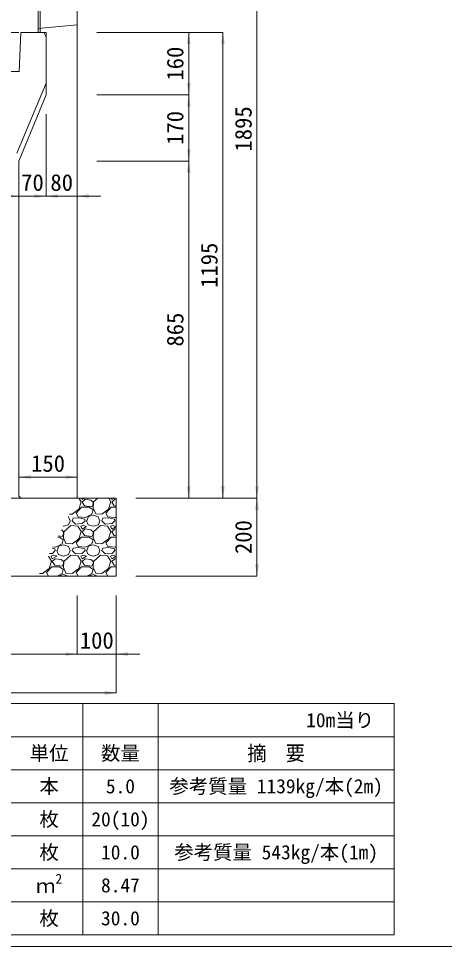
# Model space of a CAD drawing. Units: millimetres at full size. Extents: x 172874 to 217143, y 854931 to 903297.
# Drawn here: x 184874 to 185966, y 854931 to 857312 of the extents above; entities that cross this region are included whole.
import ezdxf
from ezdxf.enums import TextEntityAlignment as Align

# ---------------------------------------------------------------- set-up
doc = ezdxf.new("R2010")
doc.units = ezdxf.units.MM
doc.header["$LTSCALE"] = 20
doc.linetypes.add('DASHED', pattern=[7.5, 6, -1.5])
for name, color, linetype, lineweight in [('Defpoints_3', 8, 'Continuous', 0), ('パネックスKDS', 2, 'Continuous', 13), ('図枠', 5, 'Continuous', 13), ('基礎材', 7, 'Continuous', 15), ('寸法・材料表', 7, 'Continuous', 13), ('寸法線', 7, 'Continuous', 13), ('本体', 2, 'Continuous', 13), ('ﾊｯﾁﾝｸﾞ', 7, 'Continuous', 5)]:
    doc.layers.add(name, color=color, linetype=linetype, lineweight=lineweight)
doc.styles.add('ＭＳ ゴシック', font='')
doc.styles.add('ＭＳ Ｐゴシック', font='')
doc.styles.get('ＭＳ ゴシック').set_extended_font_data('MS Gothic')
doc.styles.get('ＭＳ Ｐゴシック').set_extended_font_data('MS PGothic')

# ---------------------------------------------------------------- blocks, each defined once
blk = doc.blocks.new('filled_arrow')
at = {"color": 0, "linetype": 'Continuous', "lineweight": -2}
blk.add_solid([(7.5, 1.25), (0, 0), (7.5, -1.25)], dxfattribs=at)

msp = doc.modelspace()

# ---------------------------------------------------------------- linework, layer by layer
at = {"layer": 'Defpoints_3'}
for p, q in [((183898.25, 855554.4), (185837.15, 855554.4)), ((185038.55, 855554.4), (185038.55, 855469.22)), ((185232.15, 855554.4), (185232.15, 855469.22)), ((185837.15, 855554.4), (185837.15, 855469.22))]:
    msp.add_line(p, q, dxfattribs=at)
at = {"layer": 'パネックスKDS'}
for p, q in [((184924.7, 857276.42), (184924.7, 857971.42)), ((185024.7, 856081.42), (185024.7, 857976.42)), ((184924.7, 857276.42), (184944.7, 857276.42)), ((184944.7, 857116.42), (184944.7, 857276.42)), ((184944.7, 857116.42), (184874.7, 856946.42)), ((184874.7, 856086.42), (184874.7, 856946.42)), ((184874.7, 856086.42), (184879.7, 856081.42)), ((184879.7, 856081.42), (185024.7, 856081.42))]:
    msp.add_line(p, q, dxfattribs=at)
at = {"layer": 'パネックスKDS', "lineweight": 5}
msp.add_line((184929.7, 857276.42), (184929.7, 857976.42), dxfattribs=at)
at = {"layer": 'パネックスKDS', "linetype": 'DASHED', "lineweight": 9}
msp.add_line((184924.7, 857286.42), (185024.7, 857296.42), dxfattribs=at)
at = {"layer": '図枠'}
msp.add_line((172874.21, 854931.02), (193274.21, 854931.02), dxfattribs=at)
at = {"layer": '基礎材'}
for p, q in [((184278.1, 856081.42), (185124.7, 856081.42)), ((185124.7, 856081.42), (185124.7, 855881.42)), ((184278.1, 855881.42), (185124.7, 855881.42))]:
    msp.add_line(p, q, dxfattribs=at)
at = {"layer": '寸法・材料表'}
for p, q in [((183898.25, 855469.22), (185837.15, 855469.22)), ((185038.55, 855469.22), (185038.55, 854961.02)), ((185232.15, 855469.22), (185232.15, 854961.02)), ((185837.15, 855469.22), (185837.15, 854961.02)), ((183898.25, 855384.52), (185837.15, 855384.52)), ((183898.25, 855299.82), (185837.15, 855299.82)), ((183898.25, 855215.12), (185837.15, 855215.12)), ((183898.25, 855130.42), (185837.15, 855130.42)), ((183898.25, 855045.72), (185837.15, 855045.72)), ((183898.25, 854961.02), (185837.15, 854961.02))]:
    msp.add_line(p, q, dxfattribs=at)
at = {"layer": '寸法線'}
for p, q in [((185485.54, 856081.42), (185485.54, 857976.42)), ((184874.7, 857276.42), (184379.7, 857276.42)), ((185074.7, 857276.42), (185398.04, 857276.42)), ((185074.7, 857276.42), (185310.54, 857276.42)), ((185310.54, 857276.42), (185310.54, 857116.42)), ((185398.04, 857276.42), (185398.04, 856081.42)), ((185074.7, 857116.42), (185310.54, 857116.42)), ((185074.7, 857116.42), (185310.54, 857116.42)), ((185310.54, 857116.42), (185310.54, 856946.42)), ((184944.7, 857066.42), (184944.7, 856856.42)), ((184944.7, 857066.42), (184944.7, 856856.42)), ((185024.7, 857066.42), (185024.7, 856856.42)), ((185074.7, 856946.42), (185310.54, 856946.42)), ((185074.7, 856946.42), (185310.54, 856946.42)), ((185310.54, 856946.42), (185310.54, 856081.42)), ((184874.7, 856894.69), (184874.7, 856856.42)), ((185004.7, 856856.42), (184814.7, 856856.42)), ((184884.7, 856856.42), (185084.7, 856856.42)), ((184874.7, 856135.42), (185024.7, 856135.42)), ((184874.7, 856111.42), (184874.7, 856135.42)), ((185024.7, 856106.42), (185024.7, 856135.42)), ((185174.7, 856081.42), (185485.54, 856081.42)), ((185174.7, 856081.42), (185398.04, 856081.42)), ((185174.7, 856081.42), (185310.54, 856081.42)), ((185174.7, 856081.42), (185485.54, 856081.42)), ((185485.54, 856081.42), (185485.54, 855881.42)), ((185174.7, 855881.42), (185485.54, 855881.42)), ((185024.7, 855831.42), (185024.7, 855681.42)), ((185024.7, 855831.42), (185024.7, 855681.42)), ((185124.7, 855831.42), (185124.7, 855681.42)), ((185124.7, 855831.42), (185124.7, 855581.42)), ((184378.1, 855681.42), (185024.7, 855681.42)), ((184964.7, 855681.42), (185184.7, 855681.42)), ((185124.7, 855581.42), (184278.1, 855581.42))]:
    msp.add_line(p, q, dxfattribs=at)
at = {"layer": '本体'}
for p, q in [((184879.7, 857276.42), (184875.7, 857176.42)), ((184879.7, 857276.42), (184938.7, 857276.42)), ((184938.7, 857276.42), (184944.7, 857264.42)), ((184944.7, 857264.42), (184944.7, 857146.42)), ((184807.2, 857176.42), (184875.7, 857176.42)), ((184944.7, 857146.42), (184869.7, 856966.42))]:
    msp.add_line(p, q, dxfattribs=at)
at = {"layer": 'ﾊｯﾁﾝｸﾞ'}
for p, q in [((185034.58, 856072.34), (185029.03, 856081.42)), ((185035.37, 856081.42), (185036.87, 856077.67)), ((185036.87, 856077.67), (185043.11, 856081.42)), ((185044.49, 856078.44), (185036.87, 856070.82)), ((185059.73, 856076.15), (185044.49, 856078.44)), ((185065.83, 856070.82), (185059.73, 856076.15)), ((185077.37, 856081.42), (185066.59, 856071.58)), ((185110.78, 856072.34), (185105.23, 856081.42)), ((185111.57, 856081.42), (185113.07, 856077.67)), ((185113.07, 856077.67), (185119.31, 856081.42)), ((185120.69, 856078.44), (185113.07, 856070.82)), ((185124.7, 856077.83), (185120.69, 856078.44)), ((185011.72, 856040.34), (185028.49, 856053.29)), ((185021.63, 856042.62), (185035.35, 856057.86)), ((185028.49, 856053.29), (185034.58, 856072.34)), ((185035.35, 856057.86), (185055.16, 856057.86)), ((185036.87, 856070.82), (185042.97, 856061.67)), ((185042.97, 856061.67), (185062.02, 856059.39)), ((185055.16, 856057.86), (185065.06, 856051)), ((185062.02, 856059.39), (185065.83, 856066.24)), ((185065.06, 856051), (185062.02, 856040.34)), ((185066.59, 856071.58), (185065.83, 856055.58)), ((185065.83, 856066.24), (185065.83, 856070.82)), ((185065.83, 856055.58), (185071.92, 856041.1)), ((185087.92, 856040.34), (185104.69, 856053.29)), ((185097.83, 856042.62), (185111.55, 856057.86)), ((185104.69, 856053.29), (185110.78, 856072.34)), ((185111.55, 856057.86), (185124.71, 856057.86)), ((185113.07, 856070.82), (185119.17, 856061.67)), ((185119.17, 856061.67), (185124.71, 856061.01)), ((185000.9, 856033.82), (185001.82, 856033.48)), ((185001.82, 856033.48), (185006.39, 856023.57)), ((185004.34, 856040.69), (185011.72, 856040.34)), ((185011.72, 856023.57), (185014.01, 856029.67)), ((185028.49, 856031.19), (185014.01, 856029.67)), ((185026.96, 856033.48), (185021.63, 856042.62)), ((185046.01, 856031.95), (185026.96, 856033.48)), ((185043.73, 856027.38), (185028.49, 856031.19)), ((185044.49, 856023.57), (185043.73, 856027.38)), ((185062.02, 856040.34), (185046.01, 856031.95)), ((185049.06, 856023.57), (185053.63, 856034.24)), ((185053.63, 856034.24), (185065.83, 856038.05)), ((185065.83, 856038.05), (185078.02, 856033.48)), ((185071.92, 856041.1), (185087.92, 856040.34)), ((185078.02, 856033.48), (185082.59, 856023.57)), ((185087.92, 856023.57), (185090.21, 856029.67)), ((185104.69, 856031.19), (185090.21, 856029.67)), ((185103.16, 856033.48), (185097.83, 856042.62)), ((185122.21, 856031.95), (185103.16, 856033.48)), ((185119.93, 856027.38), (185104.69, 856031.19)), ((185120.69, 856023.57), (185119.93, 856027.38)), ((185124.71, 856033.26), (185122.21, 856031.95)), ((184988.68, 856009.37), (184989.63, 856009.09)), ((184989.63, 856009.09), (185002.58, 856012.9)), ((185007.91, 856011.38), (184990.39, 855995.38)), ((185002.58, 856012.9), (185006.39, 856023.57)), ((185026.2, 856009.86), (185007.91, 856011.38)), ((185020.11, 856014.43), (185011.72, 856023.57)), ((185037.63, 856015.95), (185020.11, 856014.43)), ((185034.58, 855996.14), (185026.2, 856009.86)), ((185039.16, 856011.38), (185033.82, 856009.09)), ((185033.82, 856009.09), (185036.87, 856001.47)), ((185036.87, 856001.47), (185048.3, 856008.33)), ((185044.49, 856002.24), (185036.87, 855994.62)), ((185044.49, 856023.57), (185037.63, 856015.95)), ((185048.3, 856008.33), (185039.16, 856011.38)), ((185059.73, 855999.95), (185044.49, 856002.24)), ((185048.3, 856023.57), (185052.87, 856012.9)), ((185052.87, 856012.9), (185065.83, 856009.09)), ((185065.83, 856009.09), (185078.78, 856012.9)), ((185084.11, 856011.38), (185066.59, 855995.38)), ((185078.78, 856012.9), (185082.59, 856023.57)), ((185102.4, 856009.86), (185084.11, 856011.38)), ((185096.31, 856014.43), (185087.92, 856023.57)), ((185113.83, 856015.95), (185096.31, 856014.43)), ((185110.78, 855996.14), (185102.4, 856009.86)), ((185115.36, 856011.38), (185110.02, 856009.09)), ((185110.02, 856009.09), (185113.07, 856001.47)), ((185113.07, 856001.47), (185124.5, 856008.33)), ((185120.69, 856002.24), (185113.07, 855994.62)), ((185120.69, 856023.57), (185113.83, 856015.95)), ((185124.5, 856008.33), (185115.36, 856011.38)), ((185124.72, 856001.63), (185120.69, 856002.24)), ((185124.5, 856023.57), (185124.72, 856023.07)), ((184974.82, 855981.66), (184978.96, 855981.66)), ((184976.16, 855984.34), (184985.82, 855983.19)), ((184978.96, 855981.66), (184988.86, 855974.8)), ((184989.63, 855994.62), (184983.83, 855999.68)), ((184985.82, 855983.19), (184989.63, 855990.04)), ((184990.39, 855995.38), (184989.63, 855979.38)), ((184989.63, 855990.04), (184989.63, 855994.62)), ((184989.63, 855979.38), (184995.72, 855964.9)), ((185021.63, 855966.42), (185035.35, 855981.66)), ((185028.49, 855977.09), (185034.58, 855996.14)), ((185035.35, 855981.66), (185055.16, 855981.66)), ((185036.87, 855994.62), (185042.97, 855985.47)), ((185042.97, 855985.47), (185062.02, 855983.19)), ((185055.16, 855981.66), (185065.06, 855974.8)), ((185065.83, 855994.62), (185059.73, 855999.95)), ((185062.02, 855983.19), (185065.83, 855990.04)), ((185066.59, 855995.38), (185065.83, 855979.38)), ((185065.83, 855990.04), (185065.83, 855994.62)), ((185065.83, 855979.38), (185071.92, 855964.9)), ((185097.83, 855966.42), (185111.55, 855981.66)), ((185104.69, 855977.09), (185110.78, 855996.14)), ((185111.55, 855981.66), (185124.72, 855981.66)), ((185113.07, 855994.62), (185119.17, 855985.47)), ((185119.17, 855985.47), (185124.72, 855984.81)), ((184969.81, 855955.75), (184962.17, 855956.37)), ((184985.82, 855964.14), (184969.81, 855955.75)), ((184972.86, 855947.37), (184977.43, 855958.04)), ((184977.43, 855958.04), (184989.63, 855961.85)), ((184988.86, 855974.8), (184985.82, 855964.14)), ((184989.63, 855961.85), (185001.82, 855957.28)), ((184995.72, 855964.9), (185011.72, 855964.14)), ((185001.82, 855957.28), (185006.39, 855947.37)), ((185011.72, 855964.14), (185028.49, 855977.09)), ((185028.49, 855954.99), (185014.01, 855953.47)), ((185026.96, 855957.28), (185021.63, 855966.42)), ((185046.01, 855955.75), (185026.96, 855957.28)), ((185043.73, 855951.18), (185028.49, 855954.99)), ((185062.02, 855964.14), (185046.01, 855955.75)), ((185049.06, 855947.37), (185053.63, 855958.04)), ((185053.63, 855958.04), (185065.83, 855961.85)), ((185065.06, 855974.8), (185062.02, 855964.14)), ((185065.83, 855961.85), (185078.02, 855957.28)), ((185071.92, 855964.9), (185087.92, 855964.14)), ((185078.02, 855957.28), (185082.59, 855947.37)), ((185087.92, 855964.14), (185104.69, 855977.09)), ((185104.69, 855954.99), (185090.21, 855953.47)), ((185103.16, 855957.28), (185097.83, 855966.42)), ((185122.21, 855955.75), (185103.16, 855957.28)), ((185119.93, 855951.18), (185104.69, 855954.99)), ((185124.73, 855957.07), (185122.21, 855955.75)), ((184958.38, 855919.94), (184950.45, 855932.92)), ((184961.43, 855939.75), (184953.52, 855939.06)), ((184962.96, 855935.18), (184957.62, 855932.89)), ((184957.62, 855932.89), (184960.67, 855925.27)), ((184967.53, 855951.18), (184960.46, 855952.95)), ((184960.67, 855925.27), (184972.1, 855932.13)), ((184968.29, 855947.37), (184961.43, 855939.75)), ((184972.1, 855932.13), (184962.96, 855935.18)), ((184968.29, 855947.37), (184967.53, 855951.18)), ((184972.1, 855947.37), (184976.67, 855936.7)), ((184976.67, 855936.7), (184989.63, 855932.89)), ((184989.63, 855932.89), (185002.58, 855936.7)), ((185007.91, 855935.18), (184990.39, 855919.18)), ((185002.58, 855936.7), (185006.39, 855947.37)), ((185026.2, 855933.66), (185007.91, 855935.18)), ((185011.72, 855947.37), (185014.01, 855953.47)), ((185020.11, 855938.23), (185011.72, 855947.37)), ((185037.63, 855939.75), (185020.11, 855938.23)), ((185034.58, 855919.94), (185026.2, 855933.66)), ((185039.16, 855935.18), (185033.82, 855932.89)), ((185033.82, 855932.89), (185036.87, 855925.27)), ((185036.87, 855925.27), (185048.3, 855932.13)), ((185044.49, 855947.37), (185037.63, 855939.75)), ((185048.3, 855932.13), (185039.16, 855935.18)), ((185044.49, 855947.37), (185043.73, 855951.18)), ((185048.3, 855947.37), (185052.87, 855936.7)), ((185052.87, 855936.7), (185065.83, 855932.89)), ((185065.83, 855932.89), (185078.78, 855936.7)), ((185084.11, 855935.18), (185066.59, 855919.18)), ((185078.78, 855936.7), (185082.59, 855947.37)), ((185102.4, 855933.66), (185084.11, 855935.18)), ((185087.92, 855947.37), (185090.21, 855953.47)), ((185096.31, 855938.23), (185087.92, 855947.37)), ((185113.83, 855939.75), (185096.31, 855938.23)), ((185110.78, 855919.94), (185102.4, 855933.66)), ((185115.36, 855935.18), (185110.02, 855932.89)), ((185110.02, 855932.89), (185113.07, 855925.27)), ((185113.07, 855925.27), (185124.5, 855932.13)), ((185120.69, 855947.37), (185113.83, 855939.75)), ((185124.5, 855932.13), (185115.36, 855935.18)), ((185120.69, 855947.37), (185119.93, 855951.18)), ((185124.5, 855947.37), (185124.73, 855946.83)), ((184952.29, 855900.89), (184958.38, 855919.94)), ((184968.29, 855926.04), (184960.67, 855918.42)), ((184960.67, 855918.42), (184966.77, 855909.27)), ((184966.77, 855909.27), (184985.82, 855906.99)), ((184983.53, 855923.75), (184968.29, 855926.04)), ((184989.63, 855918.42), (184983.53, 855923.75)), ((184985.82, 855906.99), (184989.63, 855913.84)), ((184990.39, 855919.18), (184989.63, 855903.18)), ((184989.63, 855913.84), (184989.63, 855918.42)), ((185028.49, 855900.89), (185034.58, 855919.94)), ((185044.49, 855926.04), (185036.87, 855918.42)), ((185036.87, 855918.42), (185042.97, 855909.27)), ((185042.97, 855909.27), (185062.02, 855906.99)), ((185059.73, 855923.75), (185044.49, 855926.04)), ((185065.83, 855918.42), (185059.73, 855923.75)), ((185062.02, 855906.99), (185065.83, 855913.84)), ((185066.59, 855919.18), (185065.83, 855903.18)), ((185065.83, 855913.84), (185065.83, 855918.42)), ((185104.69, 855900.89), (185110.78, 855919.94)), ((185120.69, 855926.04), (185113.07, 855918.42)), ((185113.07, 855918.42), (185119.17, 855909.27)), ((185119.17, 855909.27), (185124.74, 855908.6)), ((185124.74, 855925.43), (185120.69, 855926.04)), ((184928.14, 855888.29), (184935.52, 855887.94)), ((184935.52, 855887.94), (184952.29, 855900.89)), ((184945.43, 855890.22), (184959.15, 855905.46)), ((184950.56, 855881.42), (184945.43, 855890.22)), ((184959.15, 855905.46), (184978.96, 855905.46)), ((184985.82, 855887.94), (184973.38, 855881.42)), ((184977.43, 855881.84), (184989.63, 855885.65)), ((184978.96, 855905.46), (184988.86, 855898.6)), ((184988.86, 855898.6), (184985.82, 855887.94)), ((184989.63, 855903.18), (184995.72, 855888.7)), ((184989.63, 855885.65), (185000.9, 855881.42)), ((184995.72, 855888.7), (185011.72, 855887.94)), ((185011.72, 855887.94), (185028.49, 855900.89)), ((185021.63, 855890.22), (185035.35, 855905.46)), ((185026.76, 855881.42), (185021.63, 855890.22)), ((185035.35, 855905.46), (185055.16, 855905.46)), ((185062.02, 855887.94), (185049.58, 855881.42)), ((185053.63, 855881.84), (185065.83, 855885.65)), ((185055.16, 855905.46), (185065.06, 855898.6)), ((185065.06, 855898.6), (185062.02, 855887.94)), ((185065.83, 855903.18), (185071.92, 855888.7)), ((185065.83, 855885.65), (185077.1, 855881.42)), ((185071.92, 855888.7), (185087.92, 855887.94)), ((185087.92, 855887.94), (185104.69, 855900.89)), ((185097.83, 855890.22), (185111.55, 855905.46)), ((185102.96, 855881.42), (185097.83, 855890.22)), ((185111.55, 855905.46), (185124.74, 855905.46)), ((184924.7, 855881.42), (184924.7, 855881.42)), ((184977.25, 855881.42), (184977.43, 855881.84)), ((185053.45, 855881.42), (185053.63, 855881.84))]:
    msp.add_line(p, q, dxfattribs=at)

# ---------------------------------------------------------------- block references
at = {"layer": '寸法線', "xscale": 4, "yscale": 4}
for p, rotation in [((185310.54, 857276.42), 270), ((185398.04, 857276.42), 270), ((185310.54, 857116.42), 90), ((185310.54, 857116.42), 270), ((185310.54, 856946.42), 90), ((185310.54, 856946.42), 270), ((184874.7, 856856.42), 180), ((184944.7, 856856.42), 180), ((185024.7, 856135.42), 180), ((185310.54, 856081.42), 90), ((185398.04, 856081.42), 90), ((185485.54, 856081.42), 90), ((185485.54, 856081.42), 270), ((185485.54, 855881.42), 90), ((185024.7, 855681.42), 180), ((185024.7, 855681.42), 180), ((185124.7, 855581.42), 180)]:
    msp.add_blockref('filled_arrow', p, dxfattribs=dict(at, rotation=rotation))
for p in [(184944.7, 856856.42), (185024.7, 856856.42), (184874.7, 856135.42), (185124.7, 855681.42)]:
    msp.add_blockref('filled_arrow', p, dxfattribs=at)

# ---------------------------------------------------------------- texts
at = {"layer": '寸法・材料表', "style": 'ＭＳ ゴシック'}
msp.add_text('10m当り\u3000', height=36.55, dxfattribs=at).set_placement((185835.99, 855511.81), align=Align.MIDDLE_RIGHT)
for s, p in [('単位', (184952.4, 855426.87)), ('数量', (185135.35, 855426.87)), ('本', (184952.4, 855342.17)), ('5.0', (185135.35, 855342.17)), ('参考質量 1139kg/本(2m)', (185534.65, 855342.17)), ('枚', (184952.4, 855257.47)), ('20(10)', (185135.35, 855257.47)), ('枚', (184952.4, 855172.77)), ('参考質量 543kg/本(1m)', (185534.65, 855172.77)), ('10.0', (185135.35, 855172.77)), ('8.47', (185135.35, 855088.07)), ('枚', (184952.4, 855003.37)), ('30.0', (185135.35, 855003.37))]:
    msp.add_text(s, height=36.55, dxfattribs=at).set_placement(p, align=Align.MIDDLE_CENTER)
at = {"layer": '寸法・材料表', "style": 'ＭＳ Ｐゴシック', "width": 0.95}
msp.add_text('摘\u3000要', height=38.1, dxfattribs=at).set_placement((185534.65, 855426.87), align=Align.MIDDLE_CENTER)
at = {"layer": '寸法・材料表', "style": 'ＭＳ ゴシック'}
for s, height, p in [('2', 25.59, (184968.6, 855084.1)), ('ｍ', 36.55, (184918.75, 855057.15))]:
    msp.add_text(s, height=height, dxfattribs=at).set_placement(p, align=Align.BOTTOM_LEFT)
at = {"layer": '寸法線', "style": 'ＭＳ ゴシック'}
for s, p in [('160', (185275.54, 857196.42)), ('1895', (185450.54, 857028.92)), ('170', (185275.54, 857031.42)), ('1195', (185363.04, 856678.92)), ('865', (185275.54, 856513.92)), ('200', (185450.54, 855981.42))]:
    msp.add_text(s, height=42.72, rotation=90, dxfattribs=at).set_placement(p, align=Align.MIDDLE_CENTER)
for s, p in [('70', (184909.7, 856891.42)), ('80', (184984.7, 856891.42)), ('150', (184949.7, 856170.42)), ('100', (185074.7, 855716.42))]:
    msp.add_text(s, height=42.72, dxfattribs=at).set_placement(p, align=Align.MIDDLE_CENTER)

doc.saveas('drawing.dxf')
